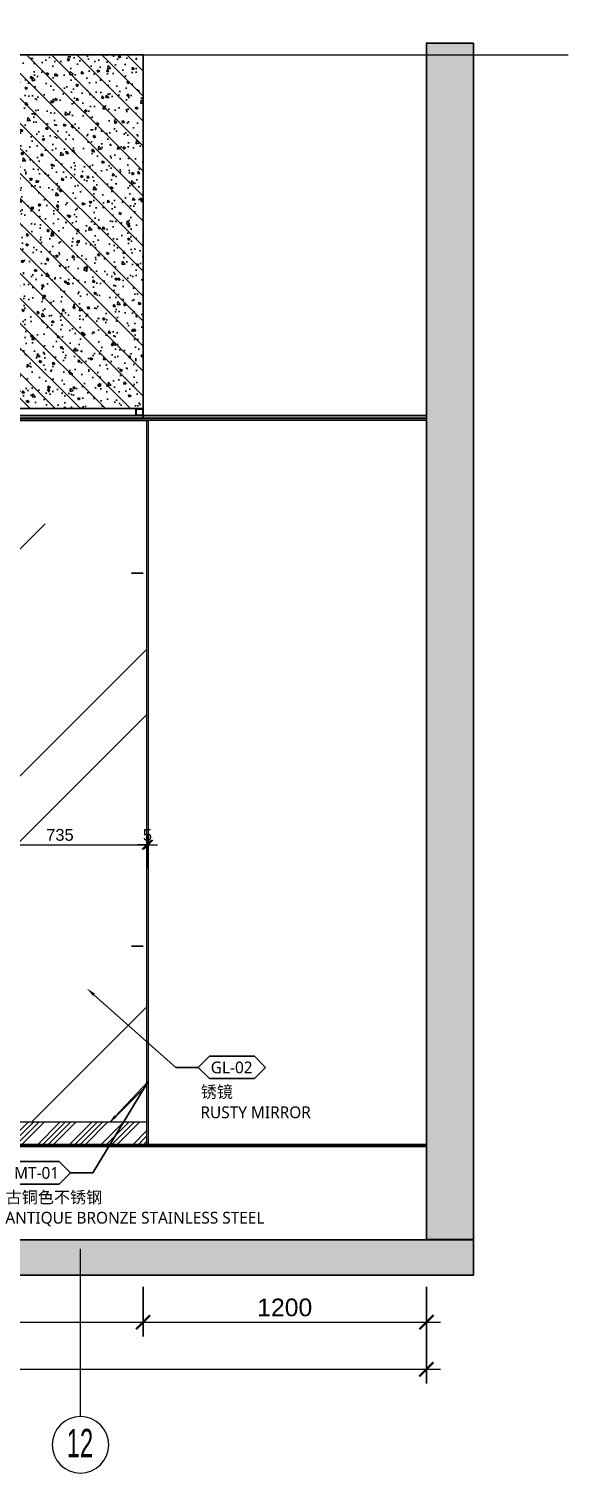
# Model space of a CAD drawing. Header units: millimetres. Extents: x 90086 to 135690, y -7745 to 15991.
# Drawn here: x 124983 to 127267, y -119 to 6006 of the extents above; entities that cross this region are included whole.
import ezdxf
from ezdxf import colors
from ezdxf.entities.mleader import LeaderData, LeaderLine
from ezdxf.enums import TextEntityAlignment as Align
from ezdxf.math import Vec2, Vec3

# ---------------------------------------------------------------- set-up
doc = ezdxf.new("R2010")
doc.units = ezdxf.units.MM
doc.linetypes.add('DASHED', pattern=[19.05, 12.7, -6.35])
doc.layers.get('Defpoints').update_dxf_attribs({"color": 250})
for name, color, linetype, lineweight in [('_ACM-A-ANNO-DIMS', 2, 'Continuous', 13), ('_ACM-A-ANNO-DIMS @ 20', 2, 'Continuous', 13), ('_ACM-A-ANNO-DIMS @ 30 (1)', 2, 'Continuous', 13), ('_ACM-A-DETL-PATT', 8, 'Continuous', 0), ('_ACM-A-DETL-THIN', 2, 'Continuous', 9), ('_ACM-A-ELVE-HACH', 251, 'Continuous', 9), ('_ACM-A-ELVE-THIK', 5, 'Continuous', 50)]:
    doc.layers.add(name, color=color, linetype=linetype, lineweight=lineweight)
for name, color, linetype in [('I-DETL-LW01', 1, 'Continuous'), ('I-DETL-LW251', 251, 'Continuous'), ('I-SECT-LW01', 1, 'Continuous'), ('I-SECT-LW02', 2, 'Continuous'), ('I-SECT-LW251-PATT', 251, 'Continuous'), ('WALL', 7, 'Continuous'), ('WALL TYPE$0$G-ANNO-NOTE-CH', 7, 'Continuous')]:
    doc.layers.add(name, color=color, linetype=linetype)
doc.styles.add('_ACM-G-NOTES', font='arial.ttf')
doc.styles.add('Arial', font='ARIALUNI.ttf')
doc.styles.add('WALL TYPE$0$Aecom Chinese', font='Microsoft YaHei.ttf')
doc.dimstyles.new('Aec-Arch-M-注释性', dxfattribs={"dimscale": 2, "dimtxt": 2.5, "dimasz": 2, "dimexe": 2, "dimexo": 2, "dimgap": 0.8, "dimtad": 1, "dimdec": 0, "dimrnd": 5, "dimzin": 3, "dimdsep": 46, "dimtxsty": 'Arial', "dimblk": 'WALL TYPE$0$_ArchTick', "dimcen": 2.5, "dimdle": 2, "dimclrd": 256, "dimclrt": 256, "dimazin": 2, "dimtfac": 0.75, "dimtdec": 0, "dimtix": 1, "dimtmove": 2, "dimatfit": 2, "dimfxl": 5, "dimfxlon": 1, "dimtolj": 1, "dimtzin": 0, "dimlwd": -1, "dimarcsym": 0})

# ---------------------------------------------------------------- blocks, each defined once
blk = doc.blocks.new('*U115')
h = blk.add_hatch(color=250)
h.dxf.hatch_style = 1
h.paths.add_polyline_path([(-17621.6, -50), (-17621.6, 100), (-23871.6, 100), (-23871.6, -50)])
blk.add_lwpolyline([(-17621.6, -50), (-17621.6, 100), (-23871.6, 100), (-23871.6, -50)], close=True)
blk = doc.blocks.new('*U65')
h = blk.add_hatch()
h.set_pattern_fill('0-钢筋混凝土001-DOM', color=250, scale=15, pattern_type=2)
h.set_pattern_definition([(45, (-330, 4214.64), (-53.033, 53.033), []), (50, (-330, 4214.64), (107.58903, -9.4128), [11.25, -123.75]), (355, (-330, 4214.64), (-20.8127, 112.8288), [9, -99]), (100.4514, (-321.03, 4213.85), (86.7764, 103.4159), [9.561, -105.1713]), (46.1842, (-330, 4244.64), (160.0862, -24.8279), [16.875, -185.625]), (96.6356, (-316.66, 4242.57), (140.1994, 146.1177), [14.3415, -157.757]), (351.1842, (-330, 4244.64), (140.1993, 146.1178), [13.5, -148.5]), (21, (-315, 4237.14), (89.53606, -60.39283), [11.25, -123.75]), (326, (-315, 4237.14), (36.4973, 108.7725), [9, -99]), (71.4514, (-307.54, 4232.11), (126.0334, 48.3796), [9.561, -105.1713]), (37.5, (-330, 4214.64), (1.82398, 49.93408), [0.75, -97.8, 0.75, -100.5, 0.75, -99.375]), (7.5, (-330, 4214.64), (39.46043, 59.16176), [0.75, -57.3, 0.75, -95.55, 0.75, -37.875]), (327.5, (-363.45, 4214.64), (80.07337, -3.38323), [0.75, -37.5, 0.75, -117, 0.75, -155.25]), (317.5, (-378.45, 4214.64), (87.47793, 15.01575), [0.75, -48.75, 0.75, -77.7, 0.75, -110.25])])
h.paths.add_polyline_path([(11800.4, -5294.2), (12330.4, -5294.2), (12330.4, -6794.6), (11800.4, -6794.6)])
blk.add_lwpolyline([(11800.4, -5294.2), (12330.4, -5294.2), (12330.4, -6794.6), (11800.4, -6794.6)], close=True)
blk = doc.blocks.new('WALL TYPE$0$_ArchTick')
at = {"color": 0, "linetype": 'ByBlock', "const_width": 0.15}
blk.add_lwpolyline([(-0.5, -0.5), (0.5, 0.5)], dxfattribs=at)
blk = doc.blocks.new('*D168')
at = {"layer": '_ACM-A-ANNO-DIMS', "color": 0, "lineweight": -2, "transparency": 16777216}
for p, q in [((124096.6, 670.7), (124096.6, 460.7)), ((125466.6, 670.7), (125466.6, 460.7))]:
    blk.add_line(p, q, dxfattribs=at)
at = {"layer": '_ACM-A-ANNO-DIMS', "transparency": 16777216}
blk.add_line((124036.6, 520.7), (125526.6, 520.7), dxfattribs=at)
at = {"layer": 'Defpoints', "color": 0, "transparency": 16777216}
for p in [(124096.6, 1580.7), (125466.6, 1580.7), (125466.6, 520.7)]:
    blk.add_point(p, dxfattribs=at)
at = {"layer": '_ACM-A-ANNO-DIMS', "transparency": 16777216, "xscale": 60, "yscale": 60, "zscale": 60, "rotation": 180}
blk.add_blockref('WALL TYPE$0$_ArchTick', (124096.6, 520.7), dxfattribs=at)
at = {"layer": '_ACM-A-ANNO-DIMS', "transparency": 16777216, "xscale": 60, "yscale": 60, "zscale": 60}
blk.add_blockref('WALL TYPE$0$_ArchTick', (125466.6, 520.7), dxfattribs=at)
at = {"layer": '_ACM-A-ANNO-DIMS', "transparency": 16777216, "insert": (124781.6, 583), "char_height": 75, "attachment_point": 5, "style": 'Arial'}
blk.add_mtext('\\A1;1370', dxfattribs=at)
blk = doc.blocks.new('*D169')
at = {"layer": '_ACM-A-ANNO-DIMS', "color": 0, "lineweight": -2, "transparency": 16777216}
for p, q in [((125466.6, 670.7), (125466.6, 460.7)), ((126666.6, 670.7), (126666.6, 460.7))]:
    blk.add_line(p, q, dxfattribs=at)
at = {"layer": '_ACM-A-ANNO-DIMS', "transparency": 16777216}
blk.add_line((125406.6, 520.7), (126726.6, 520.7), dxfattribs=at)
at = {"layer": 'Defpoints', "color": 0, "transparency": 16777216}
for p in [(125466.6, 1580.7), (126666.6, 1580.7), (126666.6, 520.7)]:
    blk.add_point(p, dxfattribs=at)
at = {"layer": '_ACM-A-ANNO-DIMS', "transparency": 16777216, "xscale": 60, "yscale": 60, "zscale": 60, "rotation": 180}
blk.add_blockref('WALL TYPE$0$_ArchTick', (125466.6, 520.7), dxfattribs=at)
at = {"layer": '_ACM-A-ANNO-DIMS', "transparency": 16777216, "xscale": 60, "yscale": 60, "zscale": 60}
blk.add_blockref('WALL TYPE$0$_ArchTick', (126666.6, 520.7), dxfattribs=at)
at = {"layer": '_ACM-A-ANNO-DIMS', "transparency": 16777216, "insert": (126066.6, 583), "char_height": 75, "attachment_point": 5, "style": 'Arial'}
blk.add_mtext('\\A1;1200', dxfattribs=at)
blk = doc.blocks.new('*D170')
at = {"layer": '_ACM-A-ANNO-DIMS', "color": 0, "lineweight": -2, "transparency": 16777216}
for p, q in [((120616.6, 470.7), (120616.6, 260.7)), ((126666.6, 470.7), (126666.6, 260.7))]:
    blk.add_line(p, q, dxfattribs=at)
at = {"layer": '_ACM-A-ANNO-DIMS', "transparency": 16777216}
blk.add_line((126726.6, 320.7), (120556.6, 320.7), dxfattribs=at)
at = {"layer": 'Defpoints', "color": 0, "transparency": 16777216}
for p in [(126666.6, 1580.7), (120616.6, 1530.7), (120616.6, 320.7)]:
    blk.add_point(p, dxfattribs=at)
at = {"layer": '_ACM-A-ANNO-DIMS', "transparency": 16777216, "xscale": 60, "yscale": 60, "zscale": 60, "rotation": 180}
blk.add_blockref('WALL TYPE$0$_ArchTick', (120616.6, 320.7), dxfattribs=at)
at = {"layer": '_ACM-A-ANNO-DIMS', "transparency": 16777216, "xscale": 60, "yscale": 60, "zscale": 60}
blk.add_blockref('WALL TYPE$0$_ArchTick', (126666.6, 320.7), dxfattribs=at)
at = {"layer": '_ACM-A-ANNO-DIMS', "transparency": 16777216, "insert": (123641.6, 383), "char_height": 75, "attachment_point": 5, "style": 'Arial'}
blk.add_mtext('\\A1;6050', dxfattribs=at)
blk = doc.blocks.new('*U40')
for points in [[(0, 4), (0, 10), (0, 18), (0, 26), (0, 27.72)], [(0, 4), (0, 10)]]:
    blk.add_lwpolyline(points)
blk.add_circle((0, 0), 4)
at = {"style": '_ACM-G-NOTES'}
blk.add_attdef('A', text='', height=4, dxfattribs=at).set_placement((-1.79, -1.75), (1.94, -1.75), align=Align.FIT)
blk = doc.blocks.new('*U64')
h = blk.add_hatch()
h.set_pattern_fill('0-钢筋混凝土001-DOM', color=250, scale=15, pattern_type=2)
h.set_pattern_definition([(45, (0, 640), (-53.033, 53.033), []), (50, (0, 640), (107.58903, -9.4128), [11.25, -123.75]), (355, (0, 640), (-20.8127, 112.8288), [9, -99]), (100.4514, (8.97, 639.22), (86.7764, 103.4159), [9.561, -105.1713]), (46.1842, (0, 670), (160.0862, -24.8279), [16.875, -185.625]), (96.6356, (13.34, 667.93), (140.1994, 146.1177), [14.3415, -157.757]), (351.1842, (0, 670), (140.1993, 146.1178), [13.5, -148.5]), (21, (15, 662.5), (89.53606, -60.39283), [11.25, -123.75]), (326, (15, 662.5), (36.4973, 108.7725), [9, -99]), (71.4514, (22.46, 657.47), (126.0334, 48.3796), [9.561, -105.1713]), (37.5, (0, 640), (1.82398, 49.93408), [0.75, -97.8, 0.75, -100.5, 0.75, -99.375]), (7.5, (0, 640), (39.46043, 59.16176), [0.75, -57.3, 0.75, -95.55, 0.75, -37.875]), (327.5, (-33.45, 640), (80.07337, -3.38323), [0.75, -37.5, 0.75, -117, 0.75, -155.25]), (317.5, (-48.45, 640), (87.47793, 15.01575), [0.75, -48.75, 0.75, -77.7, 0.75, -110.25])])
h.paths.add_polyline_path([(12130.4, -5294.2), (12330.4, -5294.2), (12330.4, -10369.2), (12130.4, -10369.2)])
blk.add_lwpolyline([(12130.4, -5294.2), (12330.4, -5294.2), (12330.4, -10369.2), (12130.4, -10369.2)], close=True)
blk = doc.blocks.new('A$C4abdce61')
at = {"layer": '_ACM-A-DETL-PATT'}
for points in [[(1.5, 0), (28.5, 0, 0.4142136), (30, 1.5), (30, 28.5, 0.4142136), (28.5, 30), (1.5, 30, 0.4142136), (0, 28.5), (0, 1.5, 0.4142136)], [(3.75, 2.25), (26.25, 2.25, 0.4142136), (27.75, 3.75), (27.75, 26.25, 0.4142136), (26.25, 27.75), (3.75, 27.75, 0.4142136), (2.25, 26.25), (2.25, 3.75, 0.4142136)]]:
    blk.add_lwpolyline(points, format="xyb", close=True, dxfattribs=at)
blk = doc.blocks.new('*D254')
at = {"layer": '_ACM-A-ANNO-DIMS', "color": 0, "lineweight": -2, "transparency": 16777216}
for p, q in [((124746.7, 2445.6), (124746.7, 2585.6)), ((125482.6, 2445.6), (125482.6, 2585.6))]:
    blk.add_line(p, q, dxfattribs=at)
at = {"layer": '_ACM-A-ANNO-DIMS', "transparency": 16777216}
blk.add_line((124706.7, 2545.6), (125522.6, 2545.6), dxfattribs=at)
at = {"layer": 'Defpoints', "color": 0, "transparency": 16777216}
for p in [(125482.6, 2545.6), (124746.7, 2370.7), (125482.6, 2370.7)]:
    blk.add_point(p, dxfattribs=at)
at = {"layer": '_ACM-A-ANNO-DIMS', "transparency": 16777216, "xscale": 40, "yscale": 40, "zscale": 40, "rotation": 180}
blk.add_blockref('WALL TYPE$0$_ArchTick', (124746.7, 2545.6), dxfattribs=at)
at = {"layer": '_ACM-A-ANNO-DIMS', "transparency": 16777216, "xscale": 40, "yscale": 40, "zscale": 40}
blk.add_blockref('WALL TYPE$0$_ArchTick', (125482.6, 2545.6), dxfattribs=at)
at = {"layer": '_ACM-A-ANNO-DIMS', "transparency": 16777216, "insert": (125114.6, 2587.2), "char_height": 50, "attachment_point": 5, "style": 'Arial'}
blk.add_mtext('\\A1;735', dxfattribs=at)
blk = doc.blocks.new('*D255')
at = {"layer": '_ACM-A-ANNO-DIMS', "color": 0, "lineweight": -2, "transparency": 16777216}
for p, q in [((125482.6, 2445.6), (125482.6, 2585.6)), ((125487.6, 2445.6), (125487.6, 2585.6))]:
    blk.add_line(p, q, dxfattribs=at)
at = {"layer": '_ACM-A-ANNO-DIMS', "transparency": 16777216}
for p, q in [((125482.6, 2545.6), (125442.6, 2545.6)), ((125482.6, 2545.6), (125487.6, 2545.6)), ((125487.6, 2545.6), (125527.6, 2545.6))]:
    blk.add_line(p, q, dxfattribs=at)
at = {"layer": 'Defpoints', "color": 0, "transparency": 16777216}
for p in [(125487.6, 2545.6), (125482.6, 2370.7), (125487.6, 2370.7)]:
    blk.add_point(p, dxfattribs=at)
at = {"layer": '_ACM-A-ANNO-DIMS', "transparency": 16777216, "xscale": 40, "yscale": 40, "zscale": 40}
blk.add_blockref('WALL TYPE$0$_ArchTick', (125482.6, 2545.6), dxfattribs=at)
at = {"layer": '_ACM-A-ANNO-DIMS', "transparency": 16777216, "xscale": 40, "yscale": 40, "zscale": 40, "rotation": 180}
blk.add_blockref('WALL TYPE$0$_ArchTick', (125487.6, 2545.6), dxfattribs=at)
at = {"layer": '_ACM-A-ANNO-DIMS', "transparency": 16777216, "insert": (125485.1, 2587.1), "char_height": 50, "attachment_point": 5, "style": 'Arial'}
blk.add_mtext('\\A1;5', dxfattribs=at)
blk = doc.blocks.new('WHA12202707')
at = {"transparency": 16777216}
for p, q in [((2.38, 2.38), (0, 0)), ((2.38, -2.38), (0, 0)), ((11.91, 2.38), (2.38, 2.38)), ((11.91, 2.38), (14.29, 0)), ((11.91, -2.38), (14.29, 0)), ((2.38, -2.38), (11.91, -2.38))]:
    blk.add_line(p, q, dxfattribs=at)
at = {"transparency": 16777216, "style": 'WALL TYPE$0$Aecom Chinese'}
blk.add_attdef('英文2', (0.49, -14.58), '', height=2.5, dxfattribs=at)
at = {"layer": 'WALL TYPE$0$G-ANNO-NOTE-CH', "transparency": 16777216, "style": 'WALL TYPE$0$Aecom Chinese'}
blk.add_attdef('编号', text='', height=2.5, dxfattribs=at).set_placement((7.1, 0), align=Align.MIDDLE)
for tag, p in [('中文', (0.54, -5.18)), ('英文', (0.49, -9.51))]:
    blk.add_attdef(tag, text='', height=2.5, dxfattribs=at).set_placement(p, align=Align.MIDDLE_LEFT)

msp = doc.modelspace()

# ---------------------------------------------------------------- hatches: boundary and pattern name
h = msp.add_hatch()
h.set_pattern_fill('AR-RROOF', color=251, scale=51.5051, angle=45)
h.paths.add_polyline_path([(125482.6, 4345.4), (124746.7, 4345.4), (124746.7, 2120.7), (124746.7, 2120.7), (124746.7, 1370.7), (125482.6, 1370.7)])
h = msp.add_hatch()
h.set_pattern_fill('镜面闪光', color=251, scale=632.29584, style=0, pattern_type=2)
h.set_pattern_definition([(90, (909.3, 1317.3), (-1264.592, 8e-14), [45.164, -1535.576]), (90, (909.3, 1219.4), (-1264.592, 8e-14), [67.746, -1512.994]), (0, (927.4, 1302.2), (0, 1580.74), [36.131, -1228.46]), (0, (861.1, 1302.2), (0, 1580.74), [36.131, -1228.46]), (90, (782.8, 1249.5), (-1264.592, 8e-14), [60.219, -1520.521]), (90, (782.8, 1106.5), (-1264.592, 8e-14), [105.383, -1475.357]), (0, (800.9, 1227), (0, 1580.74), [54.197, -1210.395]), (0, (710.6, 1227), (0, 1580.74), [48.175, -1216.417]), (90, (421.5, 617.2), (-1264.592, 8e-14), [45.164, -1535.576]), (90, (421.5, 519.4), (-1264.592, 8e-14), [75.273, -1505.466]), (0, (433.6, 602.2), (0, 1580.74), [42.153, -1222.439]), (0, (373.4, 602.2), (0, 1580.74), [36.131, -1228.46]), (90, (289, 549.5), (-1264.592, 8e-14), [60.219, -1520.521]), (90, (289, 406.5), (-1264.592, 8e-14), [105.383, -1475.357]), (0, (313.1, 534.4), (0, 1580.74), [54.197, -1210.395]), (0, (222.8, 534.4), (0, 1580.74), [48.175, -1216.417])])
h.paths.add_polyline_path([(125482.6, 4345.4), (124746.7, 4345.4), (124746.7, 2120.7), (124746.7, 2120.7), (124746.7, 1370.7), (125482.6, 1370.7)])
at = {"layer": '_ACM-A-ELVE-HACH'}
h = msp.add_hatch(dxfattribs=at)
h.set_pattern_fill('ANSI34', color=256, scale=5, style=0)
h.set_pattern_definition([(45, (124746.7, 1270.73), (-67.352, 67.352), []), (45, (124769.15, 1270.73), (-67.352, 67.352), []), (45, (124791.6, 1270.73), (-67.352, 67.352), []), (45, (124814.05, 1270.73), (-67.352, 67.352), [])])
h.paths.add_polyline_path([(124746.7, 1370.7), (124746.7, 1270.7), (125482.6, 1270.7), (125482.6, 1370.7)])
at = {"layer": 'I-DETL-LW251'}
h = msp.add_hatch(dxfattribs=at)
h.set_pattern_fill('ANSI38', color=250, angle=-90)
h.set_pattern_definition([(315, (69561.7625, -4166.8912), (2.24506403, 2.24506403), []), (45, (69561.7625, -4166.8912), (2.24506403, 6.73519209), [7.9375, -4.7625])])
edge = h.paths.add_edge_path()
edge.add_line((124766.6, 4355.4), (124766.6, 4360.4))
edge.add_line((124766.6, 4360.4), (124758.6, 4360.4))
edge.add_line((124758.6, 4360.4), (124758.6, 4365.4))
edge.add_line((124758.6, 4365.4), (125466.6, 4365.4))
edge.add_line((125466.6, 4365.4), (125466.6, 4355.4))
edge.add_line((125466.6, 4355.4), (124766.6, 4355.4))
at = {"layer": 'I-SECT-LW251-PATT'}
h = msp.add_hatch(dxfattribs=at)
h.set_pattern_fill('AR-SAND', color=256, scale=0.05, angle=270, style=0)
h.set_pattern_definition([(307.5, (106719.5037, 15788.5923), (2.44706619, 0.08000156), [0, -1.9304, 0, -2.159, 0, -2.06375]), (277.5, (106719.5037, 15788.5923), (3.5841255, -2.2476164), [0, -1.0414, 0, -1.7399, 0, -0.66675]), (237.5, (106719.5037, 15790.1544), (0.00718592, -3.95496185), [0, -0.635, 0, -2.286, 0, -2.9845]), (227.5, (106719.5037, 15790.1544), (1.1146466, -3.81778226), [0, -0.3175, 0, -1.4986, 0, -1.7145])])
h.paths.add_polyline_path([(124747.7, 4346.4), (126666.6, 4346.4), (126666.6, 4355.4), (124747.7, 4355.4)])
h = msp.add_hatch(dxfattribs=at)
h.set_pattern_fill('AR-SAND', color=256, scale=0.05, angle=270, style=0)
h.set_pattern_definition([(307.5, (107438.3973, 15798.592), (2.44706619, 0.08000156), [0, -1.9304, 0, -2.159, 0, -2.06375]), (277.5, (107438.3973, 15798.592), (3.5841255, -2.2476164), [0, -1.0414, 0, -1.7399, 0, -0.66675]), (237.5, (107438.3973, 15800.154), (0.00718592, -3.95496185), [0, -0.635, 0, -2.286, 0, -2.9845]), (227.5, (107438.3973, 15800.154), (1.1146466, -3.81778226), [0, -0.3175, 0, -1.4986, 0, -1.7145])])
h.paths.add_polyline_path([(125466.6, 4355.4), (126666.6, 4355.4), (126666.6, 4365.4), (125466.6, 4365.4)])

# ---------------------------------------------------------------- linework, layer by layer
at = {"layer": '_ACM-A-DETL-THIN'}
for points in [[(120616.6, 5895.7), (123358.7, 5895.7), (123391.2, 6005.7), (123456.2, 5785.7), (123488.7, 5895.7), (127266.6, 5895.7)], [(124746.7, 1370.7), (125482.6, 1370.7)]]:
    msp.add_lwpolyline(points, dxfattribs=at)
msp.add_lwpolyline([(125482.6, 4345.4), (125487.6, 4345.4), (125487.6, 1270.7), (125482.6, 1270.7)], close=True, dxfattribs=at)
at = {"layer": '_ACM-A-DETL-THIN', "color": 8}
msp.add_lwpolyline([(125487.6, 4345.4), (125487.6, 1270.7)], dxfattribs=at)
at = {"layer": '_ACM-A-ELVE-THIK'}
msp.add_line((126666.6, 1270.7), (120616.6, 1270.7), dxfattribs=at)
at = {"layer": 'I-DETL-LW01'}
msp.add_lwpolyline([(124766.6, 4355.4), (124766.6, 4360.4), (124758.6, 4360.4), (124758.6, 4365.4), (125466.6, 4365.4), (125466.6, 4355.4), (124766.6, 4355.4)], dxfattribs=at)
at = {"layer": 'I-SECT-LW01'}
for points in [[(124747.7, 4346.4), (126666.6, 4346.4), (126666.6, 4355.4), (124747.7, 4355.4)], [(125466.6, 4355.4), (126666.6, 4355.4), (126666.6, 4365.4), (125466.6, 4365.4)]]:
    msp.add_lwpolyline(points, close=True, dxfattribs=at)
at = {"layer": 'I-SECT-LW02', "linetype": 'DASHED', "ltscale": 0.2}
msp.add_lwpolyline([(125482.6, 4345.4), (124746.7, 4345.4), (124746.7, 4355.4)], dxfattribs=at)

# ---------------------------------------------------------------- block references
at = {"xscale": -1}
for name, p in [('*U64', (138997, 11240)), ('*U65', (137267, 11190))]:
    msp.add_blockref(name, p, dxfattribs=at)
at = {"layer": '_ACM-A-ANNO-DIMS', "linetype": 'Continuous', "ltscale": 2}
ref = msp.add_blockref('*U40', (125201.6, 0.7), dxfattribs=dict(at, xscale=-30, yscale=30, zscale=30))
ref.add_attrib('A', '12', dxfattribs={"layer": '0', "height": 120, "style": '_ACM-G-NOTES', "width": 0.600966}).set_placement((125143.4, -51.7), (125255.4, -51.7), align=Align.FIT)
at = {"layer": '_ACM-A-DETL-THIN', "ltscale": 2, "xscale": -1, "rotation": 180}
msp.add_blockref('A$C4abdce61', (125436.6, 4395.4), dxfattribs=at)
at = {"layer": 'WALL'}
msp.add_blockref('*U115', (144488.2, 770.7), dxfattribs=at)

# ---------------------------------------------------------------- dimensions: what is measured, and where the dimension line sits
at = {"layer": '_ACM-A-ANNO-DIMS @ 20'}
for base, p1, p2, picture, middle in [((125482.6, 2545.6), (124746.7, 2370.7), (125482.6, 2370.7), '*D254', (125114.6, 2587.2)), ((125487.6, 2545.6), (125482.6, 2370.7), (125487.6, 2370.7), '*D255', (125485.1, 2587.1))]:
    dim = msp.add_linear_dim(base=base, p1=p1, p2=p2, dimstyle='Aec-Arch-M-注释性', override={"dimscale": 20, "dimzin": 8, "dimtix": 1, "dimtofl": 1, "dimtmove": 2, "dimatfit": 2}, dxfattribs=at)
    dim.commit()
    dim.dimension.update_dxf_attribs({"geometry": picture, "text_midpoint": middle})
at = {"layer": '_ACM-A-ANNO-DIMS @ 30 (1)'}
dim = msp.add_linear_dim(base=(120616.6, 320.7), p1=(126666.6, 1580.7), p2=(120616.6, 1530.7), dimstyle='Aec-Arch-M-注释性', override={"dimscale": 30, "dimzin": 8, "dimtix": 1, "dimtofl": 1, "dimtmove": 2, "dimatfit": 2}, dxfattribs=at)
dim.commit()
dim.dimension.update_dxf_attribs({"geometry": '*D170', "text_midpoint": (123641.6, 383)})
for base, p1, p2, picture, middle in [((125466.6, 520.7), (124096.6, 1580.7), (125466.6, 1580.7), '*D168', (124781.6, 583)), ((126666.6, 520.7), (125466.6, 1580.7), (126666.6, 1580.7), '*D169', (126066.6, 583))]:
    dim = msp.add_linear_dim(base=base, p1=p1, p2=p2, angle=180, dimstyle='Aec-Arch-M-注释性', override={"dimscale": 30, "dimzin": 8, "dimtix": 1, "dimtofl": 1, "dimtmove": 2, "dimatfit": 2}, dxfattribs=at)
    dim.commit()
    dim.dimension.update_dxf_attribs({"geometry": picture, "text_midpoint": middle})

# ---------------------------------------------------------------- leaders
at = {"layer": '_ACM-A-ANNO-DIMS @ 20'}
ml = msp.add_multileader_block('Standard', dxfattribs=at)
ml.set_content('WHA12202707', color=256, scale=20)
ml.set_attribute('编号', 'GL-02', width=0)
ml.set_attribute('中文', '锈镜', width=0)
ml.set_attribute('英文', 'RUSTY MIRROR', width=0)
ml.set_attribute('英文2', '', width=0)
ml.set_leader_properties(color=2)
ml.build(insert=Vec2(0, 0))
ml.multileader.update_dxf_attribs({"text_right_attachment_type": 6, "dogleg_length": 0.36, "arrow_head_size": 40, "scale": 20})
ctx = ml.context
ctx.base_point, ctx.scale, ctx.char_height, ctx.arrow_head_size, ctx.landing_gap_size, ctx.plane_origin = Vec3(125699.9, 1601.2), 20, 1500, 40, 1.8, Vec3(127817.3, 471.1)
ctx.right_attachment = 6
notes = []
notes.append((ctx, [(1, (1, 1, 0), (125605.1, 1601.2), (1, 0), 94.8, [(0, [(125228.9, 1936)], 0, [])])]))
ctx.block.insert = Vec3(125699.9, 1601.2)
ml = msp.add_multileader_block('Standard', dxfattribs=at)
ml.set_content('WHA12202707', color=256, scale=20)
ml.set_attribute('编号', 'MT-01', width=0)
ml.set_attribute('中文', '古铜色不锈钢', width=0)
ml.set_attribute('英文', 'ANTIQUE BRONZE STAINLESS STEEL', width=0)
ml.set_attribute('英文2', '', width=0)
ml.set_leader_properties(color=2)
ml.build(insert=Vec2(0, 0))
ml.multileader.update_dxf_attribs({"text_right_attachment_type": 6, "dogleg_length": 0.36, "arrow_head_size": 40, "scale": 20})
ctx = ml.context
ctx.base_point, ctx.scale, ctx.char_height, ctx.arrow_head_size, ctx.landing_gap_size, ctx.plane_origin = Vec3(124873.7, 1154), 20, 1500, 40, 1.8, Vec3(127387.5, -2980.8)
ctx.right_attachment = 6
notes.append((ctx, [(1, (1, 1, 0), (125254.3, 1154), (-1, 0), 94.8, [(0, [(125321.7, 1364.3), (125487.6, 1540.9)], 0, [])])]))
ctx.block.insert = Vec3(124873.7, 1154)
for ctx, leaders in notes:
    for number, flags, end, landing, length, lines in leaders:
        leader = LeaderData()
        leader.index, (leader.has_last_leader_line, leader.has_dogleg_vector, leader.attachment_direction) = number, flags
        leader.last_leader_point, leader.dogleg_vector, leader.dogleg_length = Vec3(end), Vec3(landing), length
        for number, points, colour, breaks in lines:
            line = LeaderLine()
            line.index, line.vertices, line.color, line.breaks = number, Vec3.list(points), colors.encode_raw_color(colour), breaks
            leader.lines.append(line)
        ctx.leaders.append(leader)

doc.saveas('drawing.dxf')
